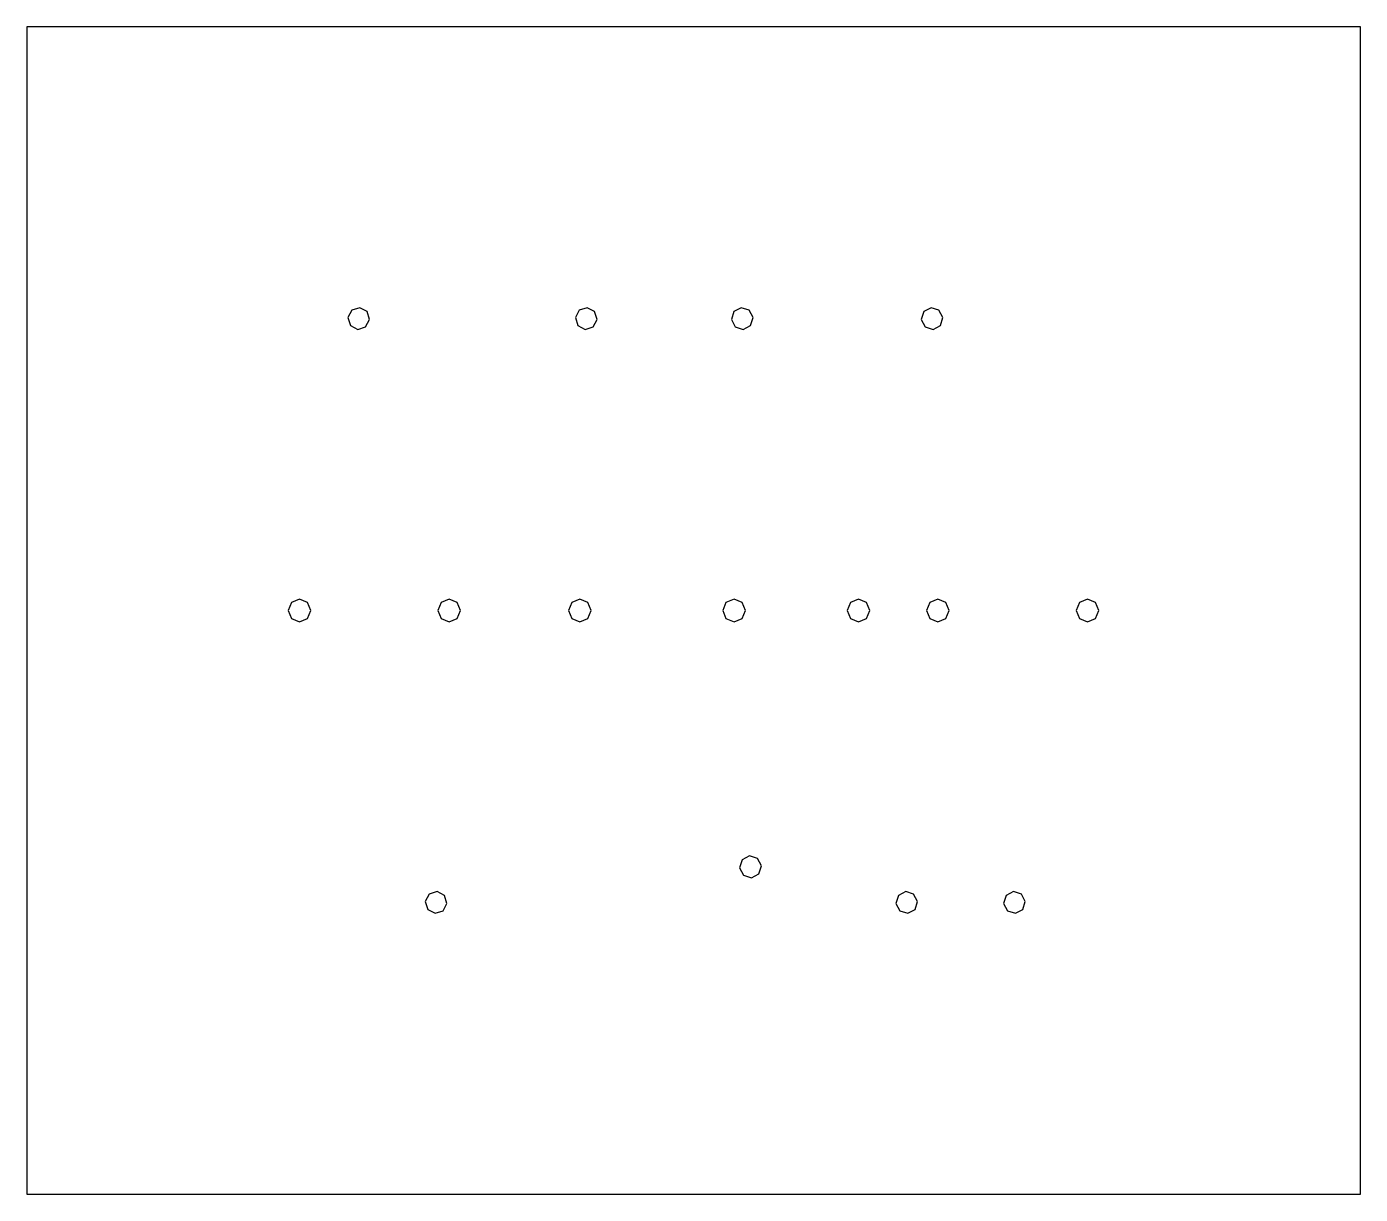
# Model space of a CAD drawing. Extents: x -1.52 to 3.28, y -2.06 to 2.14.
import ezdxf

# ---------------------------------------------------------------- set-up
doc = ezdxf.new("R2010")
doc.units = 0
doc.layers.add('V6', color=60, linetype='CONTINUOUS')

msp = doc.modelspace()

# ---------------------------------------------------------------- linework, layer by layer
at = {"layer": 'V6'}
for points in [[(-1.5209, -2.0591), (3.2791, -2.0591), (3.2791, 2.1409), (-1.5209, 2.1409), (-1.5209, -2.0591)], [(-0.3509, 1.1209), (-0.3648, 1.0945), (-0.3559, 1.0659), (-0.3294, 1.052), (-0.3009, 1.0609), (-0.287, 1.0874), (-0.2959, 1.116), (-0.3224, 1.1299), (-0.3509, 1.1209)], [(0.4679, 1.1209), (0.4541, 1.0945), (0.463, 1.0659), (0.4895, 1.052), (0.518, 1.0609), (0.5319, 1.0874), (0.523, 1.116), (0.4965, 1.1299), (0.4679, 1.1209)], [(1.0579, 1.052), (1.0844, 1.0659), (1.0934, 1.0945), (1.0795, 1.1209), (1.0509, 1.1299), (1.0244, 1.116), (1.0155, 1.0874), (1.0294, 1.0609), (1.0579, 1.052)], [(1.7125, 1.0609), (1.7411, 1.052), (1.7675, 1.0659), (1.7765, 1.0945), (1.7626, 1.1209), (1.734, 1.1299), (1.7075, 1.116), (1.6986, 1.0874), (1.7125, 1.0609)], [(-0.5679, 0.012), (-0.5389, 0), (-0.51, 0.012), (-0.498, 0.0409), (-0.51, 0.0699), (-0.5389, 0.0819), (-0.5679, 0.0699), (-0.5799, 0.0409), (-0.5679, 0.012)], [(-0.029, 0.0699), (-0.0409, 0.0409), (-0.029, 0.012), (0, 0), (0.029, 0.012), (0.0409, 0.0409), (0.029, 0.0699), (0, 0.0819), (-0.029, 0.0699)], [(0.4291, 0.0409), (0.441, 0.012), (0.47, 0), (0.499, 0.012), (0.5109, 0.0409), (0.499, 0.0699), (0.47, 0.0819), (0.441, 0.0699), (0.4291, 0.0409)], [(0.996, 0.012), (1.025, 0), (1.054, 0.012), (1.0659, 0.0409), (1.054, 0.0699), (1.025, 0.0819), (0.996, 0.0699), (0.9841, 0.0409), (0.996, 0.012)], [(1.4442, 0.012), (1.4731, 0), (1.5021, 0.012), (1.5141, 0.0409), (1.5021, 0.0699), (1.4731, 0.0819), (1.4442, 0.0699), (1.4322, 0.0409), (1.4442, 0.012)], [(1.7292, 0.012), (1.7581, 0), (1.7871, 0.012), (1.7991, 0.0409), (1.7871, 0.0699), (1.7581, 0.0819), (1.7292, 0.0699), (1.7172, 0.0409), (1.7292, 0.012)], [(2.326, 0.0699), (2.297, 0.0819), (2.2681, 0.0699), (2.2561, 0.0409), (2.2681, 0.012), (2.297, 0), (2.326, 0.012), (2.338, 0.0409), (2.326, 0.0699)], [(1.1092, -0.8509), (1.0805, -0.8421), (1.054, -0.8561), (1.0451, -0.8848), (1.0592, -0.9113), (1.0879, -0.9202), (1.1144, -0.9061), (1.1232, -0.8774), (1.1092, -0.8509)], [(-0.0441, -0.9701), (-0.0726, -0.9791), (-0.0865, -1.0055), (-0.0776, -1.0341), (-0.0511, -1.048), (-0.0225, -1.0391), (-0.0087, -1.0126), (-0.0176, -0.984), (-0.0441, -0.9701)], [(1.6213, -1.0391), (1.6499, -1.048), (1.6764, -1.0341), (1.6853, -1.0055), (1.6714, -0.9791), (1.6429, -0.9701), (1.6164, -0.984), (1.6074, -1.0126), (1.6213, -1.0391)], [(2.009, -1.0391), (2.0375, -1.048), (2.064, -1.0341), (2.0729, -1.0055), (2.0591, -0.9791), (2.0305, -0.9701), (2.004, -0.984), (1.9951, -1.0126), (2.009, -1.0391)]]:
    msp.add_lwpolyline(points, close=True, dxfattribs=at)

doc.saveas('drawing.dxf')
